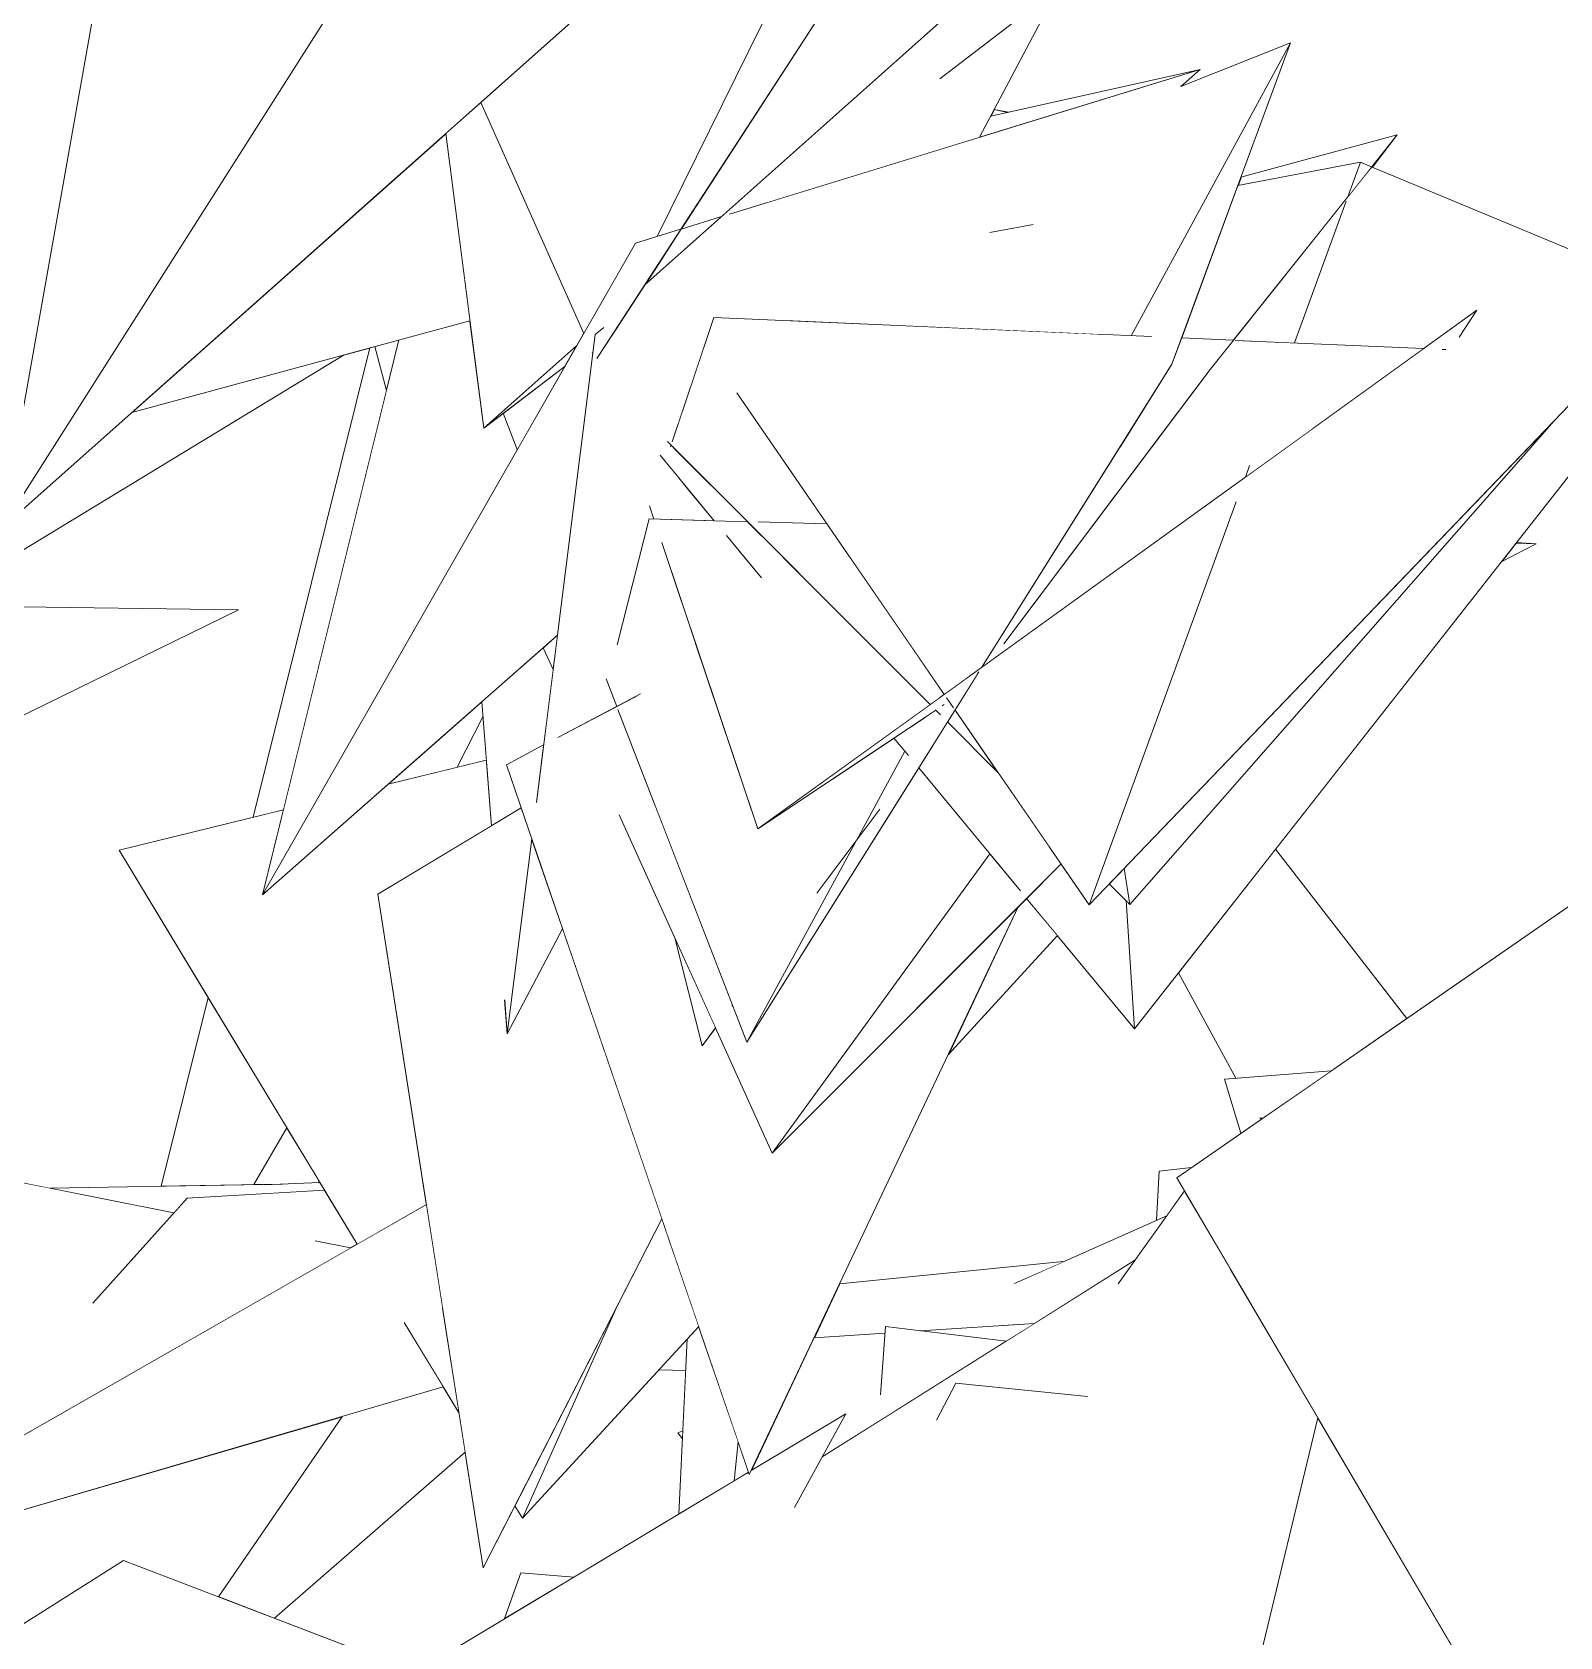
# Model space of a CAD drawing. Header units: millimetres. Extents: x -9413 to 8527, y -300 to 11224.
# Drawn here: x -8040 to -7529, y 4999 to 5535 of the extents above; entities that cross this region are included whole.
import ezdxf

# ---------------------------------------------------------------- set-up
doc = ezdxf.new("R2010")
doc.units = ezdxf.units.MM
doc.header["$MEASUREMENT"] = 0
doc.linetypes.add('Wipeout_Contour', pattern=[1000, 0, -1000])
doc.layers.add('Interior - Furniture', color=7, linetype='Continuous')
doc.layers.add('Interior - Furniture _Pen_No__4', color=7, linetype='Continuous', lineweight=20, true_color=0x029e21)

# ---------------------------------------------------------------- blocks, each defined once
blk = doc.blocks.new('Section Elem_40_6')
at = {"color": 254, "linetype": 'Wipeout_Contour', "lineweight": 0, "ltscale": 28944.765623}
blk.add_wipeout([(-8050.13, 5369.46), (-7749.89, 5636.33), (-7915.76, 5580.9)], dxfattribs=at).dxf.layer = 'Interior - Furniture'
at = {"color": 254, "linetype": 'Wipeout_Contour', "lineweight": 0, "ltscale": 27765.288463}
blk.add_wipeout([(-7544.02, 5364.31), (-7548.92, 5358.09), (-7537.2, 5364.12)], dxfattribs=at).dxf.layer = 'Interior - Furniture'
at = {"color": 254, "linetype": 'Wipeout_Contour', "lineweight": 0, "ltscale": 54531.242138}
blk.add_wipeout([(-7404.98, 5326.91), (-7657.41, 5152.23), (-7514.65, 4909.11), (-7452.06, 5147.55), (-7527.86, 5089.93), (-7450.63, 5152.99)], dxfattribs=at).dxf.layer = 'Interior - Furniture'
at = {"color": 254, "linetype": 'Wipeout_Contour', "lineweight": 0, "ltscale": 38046.584202}
blk.add_wipeout([(-7921.05, 5283.78), (-7897.99, 5289.42), (-7889.36, 5306.27), (-7889.75, 5311.32)], dxfattribs=at).dxf.layer = 'Interior - Furniture'
at = {"color": 254, "linetype": 'Wipeout_Contour', "lineweight": 0, "ltscale": 28158.040403}
blk.add_wipeout([(-7741.02, 5306.5), (-7751.96, 5299.19), (-7747.09, 5293.32)], dxfattribs=at).dxf.layer = 'Interior - Furniture'
at = {"color": 254, "linetype": 'Wipeout_Contour', "lineweight": 0, "ltscale": 28144.278858}
blk.add_wipeout([(-7756.7, 5275.41), (-7777.71, 5247.42), (-7764.84, 5264.35)], dxfattribs=at).dxf.layer = 'Interior - Furniture'
at = {"color": 254, "linetype": 'Wipeout_Contour', "lineweight": 0, "ltscale": 28360.153323}
blk.add_wipeout([(-7873.05, 5265.47), (-7881.25, 5200.34), (-7862.76, 5235.42)], dxfattribs=at).dxf.layer = 'Interior - Furniture'
at = {"color": 254, "linetype": 'Wipeout_Contour', "lineweight": 0, "ltscale": 37271.454529}
blk.add_wipeout([(-7710.41, 5242.77), (-7733.84, 5193.32), (-7697.3, 5233.13), (-7707.6, 5245.59)], dxfattribs=at).dxf.layer = 'Interior - Furniture'
at = {"color": 254, "linetype": 'Wipeout_Contour', "lineweight": 0, "ltscale": 28157.132895}
blk.add_wipeout([(-7811.61, 5202.28), (-7816.07, 5196.35), (-7811.58, 5202.22)], dxfattribs=at).dxf.layer = 'Interior - Furniture'
at = {"color": 254, "linetype": 'Wipeout_Contour', "lineweight": 0, "ltscale": 56828.724116}
blk.add_wipeout([(-7988.27, 5145.36), (-8019.83, 5110.31), (-7945.43, 5131.08), (-7933.64, 5128.73), (-7931.45, 5129.99), (-7942.36, 5148.05)], dxfattribs=at).dxf.layer = 'Interior - Furniture'
at = {"color": 254, "linetype": 'Wipeout_Contour', "lineweight": 0, "ltscale": 37412.098559}
blk.add_wipeout([(-7844.73, 5108.82), (-7876.11, 5038.35), (-7817.25, 5102.47), (-7829.56, 5138.44)], dxfattribs=at).dxf.layer = 'Interior - Furniture'
at = {"color": 254, "linetype": 'Wipeout_Contour', "lineweight": 0, "ltscale": 38709.30806}
blk.add_wipeout([(-8012.65, 5580.9), (-8050.13, 5369.46), (-7915.76, 5580.9), (-7749.89, 5636.33)], dxfattribs=at).dxf.layer = 'Interior - Furniture'
at = {"color": 254, "linetype": 'Wipeout_Contour', "lineweight": 0, "ltscale": 27764.264374}
blk.add_wipeout([(-7543.83, 5364.56), (-7544.02, 5364.31), (-7537.2, 5364.12)], dxfattribs=at).dxf.layer = 'Interior - Furniture'
at = {"color": 254, "linetype": 'Wipeout_Contour', "lineweight": 0, "ltscale": 28512.346013}
blk.add_wipeout([(-7889.36, 5306.27), (-7897.99, 5289.42), (-7888.25, 5291.8)], dxfattribs=at).dxf.layer = 'Interior - Furniture'
at = {"color": 254, "linetype": 'Wipeout_Contour', "lineweight": 0, "ltscale": 46164.720241}
blk.add_wipeout([(-7624.4, 5262.05), (-7656.85, 5220.75), (-7637.66, 5185.5), (-7605.73, 5187.99), (-7580.5, 5205.45)], dxfattribs=at).dxf.layer = 'Interior - Furniture'
at = {"color": 254, "linetype": 'Wipeout_Contour', "lineweight": 0, "ltscale": 37569.838378}
blk.add_wipeout([(-7825.07, 5231.98), (-7816.07, 5196.35), (-7811.61, 5202.28), (-7811.66, 5202.39)], dxfattribs=at).dxf.layer = 'Interior - Furniture'
at = {"color": 254, "linetype": 'Wipeout_Contour', "lineweight": 0, "ltscale": 28341.029499}
blk.add_wipeout([(-7882.11, 5211.62), (-7881.25, 5200.34), (-7879.23, 5216.35)], dxfattribs=at).dxf.layer = 'Interior - Furniture'
at = {"color": 254, "linetype": 'Wipeout_Contour', "lineweight": 0, "ltscale": 55368.921738}
blk.add_wipeout([(-7663.25, 5154.43), (-7664.18, 5137.99), (-7660.76, 5139.51), (-7654.83, 5147.82), (-7657.41, 5152.23), (-7652.47, 5155.65)], dxfattribs=at).dxf.layer = 'Interior - Furniture'
at = {"color": 254, "linetype": 'Wipeout_Contour', "lineweight": 0, "ltscale": 37896.060552}
blk.add_wipeout([(-7962.53, 5149.85), (-7962.24, 5146.89), (-7942.36, 5148.05), (-7943.88, 5150.57)], dxfattribs=at).dxf.layer = 'Interior - Furniture'
at = {"color": 254, "linetype": 'Wipeout_Contour', "lineweight": 0, "ltscale": 47213.69242}
blk.add_wipeout([(-8131.92, 5015.2), (-7902.65, 5082.3), (-7915.66, 5103.85), (-7902.86, 5108.59), (-7908.29, 5143.25)], dxfattribs=at).dxf.layer = 'Interior - Furniture'
at = {"color": 254, "linetype": 'Wipeout_Contour', "lineweight": 0, "ltscale": 28064.974612}
blk.add_wipeout([(-7878.66, 5042.58), (-7876.11, 5038.35), (-7844.73, 5108.82)], dxfattribs=at).dxf.layer = 'Interior - Furniture'
at = {"color": 254, "linetype": 'Wipeout_Contour', "lineweight": 0, "ltscale": 45437.709092}
blk.add_wipeout([(-7649.57, 4908.28), (-7648.7, 4908.76), (-7620.14, 4889.45), (-7563.2, 4991.79), (-7610.27, 5071.95)], dxfattribs=at).dxf.layer = 'Interior - Furniture'
at = {"layer": 'Interior - Furniture _Pen_No__4', "linetype": 'Continuous'}
blk.add_line((-7663.25, 5154.43), (-7652.47, 5155.65), dxfattribs=at)
at = {"color": 254, "linetype": 'Wipeout_Contour', "lineweight": 0, "ltscale": 95023.994186}
blk.add_wipeout([(-7835.33, 5450.59), (-7806.93, 5474.34), (-7794.22, 5478.24), (-7736.54, 5519.65), (-7616.11, 5611.94), (-7629.53, 5608.72), (-7636.6, 5601.57), (-7635.11, 5607.38), (-7668.19, 5599.44), (-7835.28, 5450.66)], dxfattribs=at).dxf.layer = 'Interior - Furniture'
at = {"color": 254, "linetype": 'Wipeout_Contour', "lineweight": 0, "ltscale": 28665.247785}
blk.add_wipeout([(-7858, 5430.43), (-7889.09, 5402.75), (-7861.93, 5423.56)], dxfattribs=at).dxf.layer = 'Interior - Furniture'
at = {"color": 254, "linetype": 'Wipeout_Contour', "lineweight": 0, "ltscale": 38023.730704}
blk.add_wipeout([(-7826.48, 5397.1), (-7826.64, 5396.63), (-7826.51, 5395.82), (-7824.58, 5395.2)], dxfattribs=at).dxf.layer = 'Interior - Furniture'
at = {"color": 254, "linetype": 'Wipeout_Contour', "lineweight": 0, "ltscale": 85288.973295}
blk.add_wipeout([(-7833.75, 5372.44), (-7844.47, 5330.44), (-7843.78, 5325.37), (-7818.26, 5330.77), (-7829.6, 5364.52), (-7803.83, 5361.88), (-7807.93, 5366.85), (-7790.37, 5360.96), (-7800.92, 5371.52)], dxfattribs=at).dxf.layer = 'Interior - Furniture'
at = {"color": 254, "linetype": 'Wipeout_Contour', "lineweight": 0, "ltscale": 55311.415047}
blk.add_wipeout([(-7605.73, 5187.99), (-7641.43, 5185.2), (-7635.94, 5167.09), (-7629.12, 5171.8), (-7629.66, 5172.28), (-7628.67, 5172.11)], dxfattribs=at).dxf.layer = 'Interior - Furniture'
at = {"color": 254, "linetype": 'Wipeout_Contour', "lineweight": 0, "ltscale": 47385.6472}
blk.add_wipeout([(-7954.92, 5168.85), (-7965.96, 5149.91), (-7956.41, 5150.09), (-7944.46, 5150.55), (-7944.12, 5150.97)], dxfattribs=at).dxf.layer = 'Interior - Furniture'
at = {"color": 254, "linetype": 'Wipeout_Contour', "lineweight": 0, "ltscale": 82854.659612}
blk.add_wipeout([(-7823.75, 4996.95), (-7733.47, 4862.14), (-7649.57, 4908.28), (-7610.27, 5071.95), (-7639.41, 5121.58), (-7676.96, 5116.8), (-7671.38, 5124.63), (-7775.93, 5058.9), (-7785.15, 5042.03)], dxfattribs=at).dxf.layer = 'Interior - Furniture'
at = {"layer": 'Interior - Furniture _Pen_No__4', "linetype": 'Continuous'}
for p, q in [((-7641.43, 5185.2), (-7605.73, 5187.99)), ((-7635.94, 5167.09), (-7641.43, 5185.2)), ((-7610.27, 5071.95), (-7649.57, 4908.28))]:
    blk.add_line(p, q, dxfattribs=at)
at = {"color": 254, "linetype": 'Wipeout_Contour', "lineweight": 0, "ltscale": 76169.290411}
blk.add_wipeout([(-7823.14, 5469.36), (-7809.62, 5473.51), (-7668.19, 5599.44), (-7635.11, 5607.38), (-7634.14, 5611.19), (-7726.7, 5607.31), (-7731.96, 5595.25), (-7735.04, 5605)], dxfattribs=at).dxf.layer = 'Interior - Furniture'
at = {"color": 254, "linetype": 'Wipeout_Contour', "lineweight": 0, "ltscale": 47918.646537}
blk.add_wipeout([(-7901.83, 5501.27), (-7889.09, 5402.75), (-7858, 5430.43), (-7855.69, 5434.48), (-7890.11, 5511.69)], dxfattribs=at).dxf.layer = 'Interior - Furniture'
at = {"color": 254, "linetype": 'Wipeout_Contour', "lineweight": 0, "ltscale": 66240.473985}
blk.add_wipeout([(-7812.22, 5439.8), (-7826.12, 5398.18), (-7782.98, 5381.92), (-7781.79, 5381.54), (-7804.53, 5414.58), (-7690.04, 5398.35), (-7665.9, 5433.37)], dxfattribs=at).dxf.layer = 'Interior - Furniture'
at = {"color": 254, "linetype": 'Wipeout_Contour', "lineweight": 0, "ltscale": 182583.77451}
blk.add_wipeout([(-8150.39, 5254.28), (-8130.63, 5224.51), (-8123.56, 5223.84), (-8120.53, 5225.15), (-8063.87, 5218.2), (-8113.83, 5199.21), (-8103.48, 5183.62), (-8098.2, 5183.06), (-8102.08, 5181.51), (-8087.29, 5159.24), (-8034.06, 5148.67), (-7996.97, 5149.35), (-7981.25, 5212.45), (-8011.03, 5261.76), (-7966.25, 5272.72), (-7927.17, 5429.63), (-7935.76, 5427.3), (-8073.71, 5343.44), (-7971.15, 5342.03)], dxfattribs=at).dxf.layer = 'Interior - Furniture'
at = {"color": 254, "linetype": 'Wipeout_Contour', "lineweight": 0, "ltscale": 28354.31247}
blk.add_wipeout([(-7774.38, 5370.78), (-7797.33, 5371.42), (-7766.6, 5359.49)], dxfattribs=at).dxf.layer = 'Interior - Furniture'
at = {"color": 254, "linetype": 'Wipeout_Contour', "lineweight": 0, "ltscale": 27651.311034}
blk.add_wipeout([(-7628.67, 5172.11), (-7629.66, 5172.28), (-7629.12, 5171.8)], dxfattribs=at).dxf.layer = 'Interior - Furniture'
at = {"color": 254, "linetype": 'Wipeout_Contour', "lineweight": 0, "ltscale": 27647.912969}
blk.add_wipeout([(-7676.96, 5116.8), (-7639.41, 5121.58), (-7654.83, 5147.82)], dxfattribs=at).dxf.layer = 'Interior - Furniture'
at = {"layer": 'Interior - Furniture _Pen_No__4', "linetype": 'Continuous'}
for p, q in [((-8050.13, 5369.46), (-8012.65, 5580.9)), ((-7629.12, 5171.8), (-7629.66, 5172.28)), ((-7629.66, 5172.28), (-7628.67, 5172.11)), ((-7514.65, 4909.11), (-7657.41, 5152.23))]:
    blk.add_line(p, q, dxfattribs=at)
at = {"color": 254, "linetype": 'Wipeout_Contour', "lineweight": 0, "ltscale": 38001.589227}
blk.add_wipeout([(-7736.54, 5519.65), (-7794.22, 5478.24), (-7723.32, 5500.04), (-7697.02, 5549.94)], dxfattribs=at).dxf.layer = 'Interior - Furniture'
at = {"color": 254, "linetype": 'Wipeout_Contour', "lineweight": 0, "ltscale": 47911.294006}
blk.add_wipeout([(-7966.25, 5272.72), (-7956.11, 5275.2), (-7921.67, 5415.32), (-7925.54, 5430.08), (-7927.17, 5429.63)], dxfattribs=at).dxf.layer = 'Interior - Furniture'
at = {"color": 254, "linetype": 'Wipeout_Contour', "lineweight": 0, "ltscale": 56278.400168}
blk.add_wipeout([(-7659.03, 5424.16), (-7676.43, 5396.42), (-7666.85, 5395.06), (-7646.3, 5422.42), (-7638.52, 5432.17), (-7655.79, 5432.93)], dxfattribs=at).dxf.layer = 'Interior - Furniture'
at = {"color": 254, "linetype": 'Wipeout_Contour', "lineweight": 0, "ltscale": 37660.434838}
blk.add_wipeout([(-7690.04, 5398.35), (-7804.53, 5414.58), (-7735.13, 5313.78), (-7727.28, 5319.45)], dxfattribs=at).dxf.layer = 'Interior - Furniture'
at = {"color": 254, "linetype": 'Wipeout_Contour', "lineweight": 0, "ltscale": 28491.485093}
blk.add_wipeout([(-7820.9, 5382.51), (-7825.25, 5387.78), (-7824.48, 5382.84)], dxfattribs=at).dxf.layer = 'Interior - Furniture'
at = {"color": 254, "linetype": 'Wipeout_Contour', "lineweight": 0, "ltscale": 38016.128287}
blk.add_wipeout([(-7996.97, 5149.35), (-7965.96, 5149.91), (-7954.92, 5168.85), (-7981.25, 5212.45)], dxfattribs=at).dxf.layer = 'Interior - Furniture'
at = {"color": 254, "linetype": 'Wipeout_Contour', "lineweight": 0, "ltscale": 28444.10736}
blk.add_wipeout([(-7718.46, 5509.26), (-7719.61, 5507.07), (-7713.9, 5508.34)], dxfattribs=at).dxf.layer = 'Interior - Furniture'
at = {"color": 254, "linetype": 'Wipeout_Contour', "lineweight": 0, "ltscale": 28876.475641}
blk.add_wipeout([(-8006.72, 5408.04), (-7893.74, 5438.71), (-7901.83, 5501.27)], dxfattribs=at).dxf.layer = 'Interior - Furniture'
at = {"color": 254, "linetype": 'Wipeout_Contour', "lineweight": 0, "ltscale": 46744.219452}
blk.add_wipeout([(-7637.91, 5432.14), (-7665.56, 5394.88), (-7633.06, 5390.27), (-7611.22, 5403.17), (-7574.89, 5429.37)], dxfattribs=at).dxf.layer = 'Interior - Furniture'
at = {"color": 254, "linetype": 'Wipeout_Contour', "lineweight": 0, "ltscale": 103979.229937}
blk.add_wipeout([(-7825.95, 5398.69), (-7827.7, 5398.33), (-7739.84, 5310.39), (-7737.12, 5312.35), (-7748.18, 5332.73), (-7766.6, 5359.49), (-7797.33, 5371.42), (-7774.38, 5370.78), (-7781.55, 5381.2), (-7782.98, 5381.92), (-7826.12, 5398.18)], dxfattribs=at).dxf.layer = 'Interior - Furniture'
at = {"color": 254, "linetype": 'Wipeout_Contour', "lineweight": 0, "ltscale": 28143.213136}
blk.add_wipeout([(-7728.68, 5316.48), (-7734.35, 5312.64), (-7732.06, 5309.31)], dxfattribs=at).dxf.layer = 'Interior - Furniture'
at = {"color": 254, "linetype": 'Wipeout_Contour', "lineweight": 0, "ltscale": 57093.087074}
blk.add_wipeout([(-8116.26, 5164.99), (-8131.92, 5015.2), (-7933.64, 5128.73), (-7945.43, 5131.08), (-8019.83, 5110.31), (-7992.69, 5140.46)], dxfattribs=at).dxf.layer = 'Interior - Furniture'
at = {"color": 254, "linetype": 'Wipeout_Contour', "lineweight": 0, "ltscale": 37923.199482}
blk.add_wipeout([(-7718.46, 5509.26), (-7713.9, 5508.34), (-7713.72, 5508.38), (-7718.42, 5509.33)], dxfattribs=at).dxf.layer = 'Interior - Furniture'
at = {"color": 254, "linetype": 'Wipeout_Contour', "lineweight": 0, "ltscale": 27944.729924}
blk.add_wipeout([(-7568.68, 5429.1), (-7573.48, 5425.45), (-7567.39, 5429.04)], dxfattribs=at).dxf.layer = 'Interior - Furniture'
at = {"color": 254, "linetype": 'Wipeout_Contour', "lineweight": 0, "ltscale": 47470.60746}
blk.add_wipeout([(-7826.51, 5395.82), (-7830.16, 5393.71), (-7812.06, 5371.83), (-7800.92, 5371.52), (-7824.58, 5395.2)], dxfattribs=at).dxf.layer = 'Interior - Furniture'
at = {"color": 254, "linetype": 'Wipeout_Contour', "lineweight": 0, "ltscale": 28385.133544}
blk.add_wipeout([(-7782.98, 5381.92), (-7781.55, 5381.2), (-7781.79, 5381.54)], dxfattribs=at).dxf.layer = 'Interior - Furniture'
at = {"color": 254, "linetype": 'Wipeout_Contour', "lineweight": 0, "ltscale": 37843.620114}
blk.add_wipeout([(-7790.37, 5360.96), (-7807.93, 5366.85), (-7796.26, 5352.74), (-7789.07, 5359.66)], dxfattribs=at).dxf.layer = 'Interior - Furniture'
at = {"color": 254, "linetype": 'Wipeout_Contour', "lineweight": 0, "ltscale": 29188.480204}
blk.add_wipeout([(-8355.89, 5153.67), (-7971.15, 5342.03), (-8184.51, 5344.96)], dxfattribs=at).dxf.layer = 'Interior - Furniture'
at = {"color": 254, "linetype": 'Wipeout_Contour', "lineweight": 0, "ltscale": 37531.697182}
blk.add_wipeout([(-7738.05, 5308.59), (-7736.45, 5306.99), (-7735.23, 5310.36), (-7735.83, 5309.96)], dxfattribs=at).dxf.layer = 'Interior - Furniture'
at = {"color": 254, "linetype": 'Wipeout_Contour', "lineweight": 0, "ltscale": 56990.049333}
blk.add_wipeout([(-8034.06, 5148.67), (-7992.69, 5140.46), (-7988.27, 5145.36), (-7962.24, 5146.89), (-7962.53, 5149.85), (-7956.41, 5150.09)], dxfattribs=at).dxf.layer = 'Interior - Furniture'
at = {"color": 254, "linetype": 'Wipeout_Contour', "lineweight": 0, "ltscale": 56403.531105}
blk.add_wipeout([(-7977.78, 5012.11), (-7959.08, 5004.96), (-7895.31, 5060.43), (-7897.37, 5073.56), (-7902.65, 5082.3), (-7936.29, 5072.45)], dxfattribs=at).dxf.layer = 'Interior - Furniture'
at = {"layer": 'Interior - Furniture _Pen_No__4', "linetype": 'Continuous'}
blk.add_line((-8184.51, 5344.96), (-7971.15, 5342.03), dxfattribs=at)
at = {"color": 254, "linetype": 'Wipeout_Contour', "lineweight": 0, "ltscale": 111893.002956}
blk.add_wipeout([(-7637.5, 5378.11), (-7686.71, 5243.44), (-7490.44, 5447.74), (-7592.11, 5490.03), (-7600.75, 5478.7), (-7618.08, 5431.27), (-7574.89, 5429.37), (-7557.1, 5442.2), (-7563.05, 5433.16), (-7568.55, 5429.09), (-7567.39, 5429.04), (-7573.48, 5425.45)], dxfattribs=at).dxf.layer = 'Interior - Furniture'
at = {"color": 254, "linetype": 'Wipeout_Contour', "lineweight": 0, "ltscale": 218666.385958}
blk.add_wipeout([(-7871.5, 5277.78), (-7864.26, 5299.43), (-7844.66, 5309.79), (-7848.22, 5319), (-7843.78, 5325.37), (-7844.47, 5330.44), (-7833.75, 5372.44), (-7832.25, 5372.4), (-7833.73, 5376.8), (-7824.48, 5382.84), (-7825.25, 5387.78), (-7830.16, 5393.71), (-7826.51, 5395.82), (-7826.64, 5396.63), (-7826.48, 5397.1), (-7827.7, 5398.33), (-7825.95, 5398.69), (-7818.67, 5420.5), (-7845.66, 5434.68), (-7851.25, 5426.08), (-7846.3, 5435.02), (-7848.96, 5436.42), (-7851.81, 5434.08)], dxfattribs=at).dxf.layer = 'Interior - Furniture'
at = {"color": 254, "linetype": 'Wipeout_Contour', "lineweight": 0, "ltscale": 85558.023971}
blk.add_wipeout([(-7956.11, 5275.2), (-8011.03, 5261.76), (-7931.45, 5129.99), (-7908.29, 5143.25), (-7924.53, 5246.97), (-7886.57, 5269.87), (-7888.25, 5291.8), (-7921.05, 5283.78), (-7963.09, 5246.78)], dxfattribs=at).dxf.layer = 'Interior - Furniture'
at = {"color": 254, "linetype": 'Wipeout_Contour', "lineweight": 0, "ltscale": 28215.714476}
blk.add_wipeout([(-7915.66, 5103.85), (-7897.37, 5073.56), (-7902.86, 5108.59)], dxfattribs=at).dxf.layer = 'Interior - Furniture'
at = {"color": 254, "linetype": 'Wipeout_Contour', "lineweight": 0, "ltscale": 47278.959298}
blk.add_wipeout([(-7936.29, 5072.45), (-8068.25, 5033.83), (-8047.21, 5000.45), (-8009.52, 5024.25), (-7977.78, 5012.11)], dxfattribs=at).dxf.layer = 'Interior - Furniture'
at = {"layer": 'Interior - Furniture _Pen_No__4', "linetype": 'Continuous'}
for p, q in [((-7971.15, 5342.03), (-8355.89, 5153.67)), ((-7981.25, 5212.45), (-7996.97, 5149.35)), ((-7965.96, 5149.91), (-7954.92, 5168.85)), ((-8116.26, 5164.99), (-7992.69, 5140.46)), ((-7962.56, 5149.85), (-7943.88, 5150.57)), ((-7944.46, 5150.55), (-7944.12, 5150.97)), ((-8034.06, 5148.67), (-7956.41, 5150.09)), ((-8019.84, 5110.3), (-7988.27, 5145.36)), ((-7988.27, 5145.36), (-7942.36, 5148.05)), ((-7945.45, 5131.08), (-7933.64, 5128.73)), ((-8253.45, 4870.22), (-8009.52, 5024.25))]:
    blk.add_line(p, q, dxfattribs=at)
at = {"color": 254, "linetype": 'Wipeout_Contour', "lineweight": 0, "ltscale": 28112.672876}
blk.add_wipeout([(-7596.01, 5491.66), (-7600.23, 5480.11), (-7592.26, 5490.1)], dxfattribs=at).dxf.layer = 'Interior - Furniture'
at = {"color": 254, "linetype": 'Wipeout_Contour', "lineweight": 0, "ltscale": 37820.607748}
blk.add_wipeout([(-7787.58, 5438.71), (-7683.64, 5434.15), (-7705.46, 5470.88), (-7719.87, 5468.15)], dxfattribs=at).dxf.layer = 'Interior - Furniture'
at = {"color": 254, "linetype": 'Wipeout_Contour', "lineweight": 0, "ltscale": 28021.360993}
blk.add_wipeout([(-7634.48, 5386.39), (-7611.22, 5403.17), (-7633.06, 5390.27)], dxfattribs=at).dxf.layer = 'Interior - Furniture'
at = {"color": 254, "linetype": 'Wipeout_Contour', "lineweight": 0, "ltscale": 37403.170794}
blk.add_wipeout([(-7725.03, 5318.94), (-7731.54, 5308.56), (-7686.71, 5243.44), (-7637.5, 5378.11)], dxfattribs=at).dxf.layer = 'Interior - Furniture'
at = {"color": 254, "linetype": 'Wipeout_Contour', "lineweight": 0, "ltscale": 75955.205688}
blk.add_wipeout([(-7889.75, 5311.32), (-7886.57, 5269.87), (-7876.61, 5275.88), (-7881.55, 5290.29), (-7869.09, 5296.88), (-7865.91, 5322.09), (-7866.52, 5323.43), (-7869.22, 5329.38)], dxfattribs=at).dxf.layer = 'Interior - Furniture'
at = {"color": 254, "linetype": 'Wipeout_Contour', "lineweight": 0, "ltscale": 57317.605613}
blk.add_wipeout([(-7851.25, 5426.08), (-7735.04, 5605), (-7745.94, 5639.41), (-7831.18, 5466.88), (-7823.38, 5469.28), (-7846.3, 5435.02)], dxfattribs=at).dxf.layer = 'Interior - Furniture'
at = {"color": 254, "linetype": 'Wipeout_Contour', "lineweight": 0, "ltscale": 46906.007868}
blk.add_wipeout([(-7637, 5483.88), (-7655.79, 5432.93), (-7638.52, 5432.17), (-7600.23, 5480.11), (-7596.01, 5491.66)], dxfattribs=at).dxf.layer = 'Interior - Furniture'
at = {"color": 254, "linetype": 'Wipeout_Contour', "lineweight": 0, "ltscale": 65577.713054}
blk.add_wipeout([(-7722.6, 5322.83), (-7634.48, 5386.39), (-7633.06, 5390.27), (-7665.56, 5394.88), (-7715.18, 5330.7), (-7666.85, 5395.06), (-7676.43, 5396.42)], dxfattribs=at).dxf.layer = 'Interior - Furniture'
at = {"color": 254, "linetype": 'Wipeout_Contour', "lineweight": 0, "ltscale": 28111.774303}
blk.add_wipeout([(-7734.04, 5304.58), (-7717.19, 5287.71), (-7731.54, 5308.56)], dxfattribs=at).dxf.layer = 'Interior - Furniture'
at = {"color": 254, "linetype": 'Wipeout_Contour', "lineweight": 0, "ltscale": 86531.714425}
blk.add_wipeout([(-7766.53, 5704.43), (-7945.84, 5636.67), (-7928.86, 5598.58), (-7749.89, 5636.33), (-7890.11, 5511.69), (-7855.69, 5434.48), (-7838.42, 5464.66), (-7831.18, 5466.88), (-7745.94, 5639.41)], dxfattribs=at).dxf.layer = 'Interior - Furniture'
at = {"color": 254, "linetype": 'Wipeout_Contour', "lineweight": 0, "ltscale": 28096.849898}
blk.add_wipeout([(-7600.75, 5478.7), (-7636.79, 5432.09), (-7618.08, 5431.27)], dxfattribs=at).dxf.layer = 'Interior - Furniture'
at = {"color": 254, "linetype": 'Wipeout_Contour', "lineweight": 0, "ltscale": 28638.393626}
blk.add_wipeout([(-7852.81, 5428.03), (-7852.62, 5427.61), (-7852.54, 5428.25)], dxfattribs=at).dxf.layer = 'Interior - Furniture'
at = {"color": 254, "linetype": 'Wipeout_Contour', "lineweight": 0, "ltscale": 27865.203956}
blk.add_wipeout([(-7675.02, 5255.6), (-7673.1, 5243.58), (-7531.29, 5405.23)], dxfattribs=at).dxf.layer = 'Interior - Furniture'
at = {"color": 254, "linetype": 'Wipeout_Contour', "lineweight": 0, "ltscale": 46764.759145}
blk.add_wipeout([(-7734.04, 5304.58), (-7743.69, 5289.2), (-7709.7, 5248.12), (-7700.3, 5263.19), (-7717.19, 5287.71)], dxfattribs=at).dxf.layer = 'Interior - Furniture'
at = {"color": 254, "linetype": 'Wipeout_Contour', "lineweight": 0, "ltscale": 95422.505379}
blk.add_wipeout([(-7963.09, 5246.78), (-7864.47, 5333.57), (-7852.62, 5427.61), (-7852.81, 5428.03), (-7852.54, 5428.25), (-7851.81, 5434.08), (-7848.96, 5436.42), (-7846.3, 5435.02), (-7823.38, 5469.28), (-7838.42, 5464.66)], dxfattribs=at).dxf.layer = 'Interior - Furniture'
at = {"color": 254, "linetype": 'Wipeout_Contour', "lineweight": 0, "ltscale": 27899.043864}
blk.add_wipeout([(-7675.02, 5255.6), (-7679.97, 5250.46), (-7673.1, 5243.58)], dxfattribs=at).dxf.layer = 'Interior - Furniture'
at = {"layer": 'Interior - Furniture _Pen_No__4', "linetype": 'Continuous'}
for p, q in [((-7851.81, 5434.08), (-7848.93, 5436.44)), ((-7852.62, 5427.61), (-7852.82, 5428.04)), ((-7826.65, 5396.59), (-7826.48, 5397.1))]:
    blk.add_line(p, q, dxfattribs=at)
at = {"color": 254, "linetype": 'Wipeout_Contour', "lineweight": 0, "ltscale": 57395.348371}
blk.add_wipeout([(-7963.09, 5246.78), (-7877.9, 5395.65), (-7882.58, 5407.74), (-7889.09, 5402.75), (-7893.74, 5438.71), (-7917.51, 5432.26)], dxfattribs=at).dxf.layer = 'Interior - Furniture'
at = {"color": 254, "linetype": 'Wipeout_Contour', "lineweight": 0, "ltscale": 55646.84129}
blk.add_wipeout([(-7673.1, 5243.58), (-7674.35, 5244.84), (-7671.57, 5202.03), (-7495.83, 5425.63), (-7507.19, 5430.31), (-7531.29, 5405.23)], dxfattribs=at).dxf.layer = 'Interior - Furniture'
at = {"color": 254, "linetype": 'Wipeout_Contour', "lineweight": 0, "ltscale": 47470.898088}
blk.add_wipeout([(-7833.73, 5376.8), (-7832.25, 5372.4), (-7812.06, 5371.83), (-7820.9, 5382.51), (-7824.48, 5382.84)], dxfattribs=at).dxf.layer = 'Interior - Furniture'
at = {"color": 254, "linetype": 'Wipeout_Contour', "lineweight": 0, "ltscale": 28503.976488}
blk.add_wipeout([(-7869.22, 5329.38), (-7865.91, 5322.09), (-7864.47, 5333.57)], dxfattribs=at).dxf.layer = 'Interior - Furniture'
at = {"layer": 'Interior - Furniture _Pen_No__4', "linetype": 'Continuous'}
for p, q in [((-8050.13, 5369.46), (-7915.76, 5580.9)), ((-7855.69, 5434.48), (-7890.11, 5511.69)), ((-7889.09, 5402.75), (-7901.83, 5501.27)), ((-7893.74, 5438.71), (-8006.72, 5408.04)), ((-7921.67, 5415.32), (-7925.54, 5430.08)), ((-8073.71, 5343.44), (-7935.76, 5427.3)), ((-7812.06, 5371.83), (-7830.17, 5393.72)), ((-7832.25, 5372.4), (-7833.73, 5376.81)), ((-7833.75, 5372.44), (-7800.92, 5371.52)), ((-7865.91, 5322.09), (-7869.22, 5329.38)), ((-7889.36, 5306.27), (-7897.99, 5289.42)), ((-7921.05, 5283.78), (-7888.25, 5291.8)), ((-8011.03, 5261.76), (-7956.11, 5275.2)), ((-7931.45, 5129.99), (-8011.03, 5261.76)), ((-7637.66, 5185.5), (-7656.85, 5220.75))]:
    blk.add_line(p, q, dxfattribs=at)
at = {"color": 254, "linetype": 'Wipeout_Contour', "lineweight": 0, "ltscale": 84347.533246}
blk.add_wipeout([(-7715.18, 5330.7), (-7665.56, 5394.88), (-7637.91, 5432.14), (-7636.79, 5432.09), (-7600.75, 5478.7), (-7592.11, 5490.03), (-7591.97, 5489.98), (-7583.72, 5500.79), (-7646.3, 5422.42)], dxfattribs=at).dxf.layer = 'Interior - Furniture'
at = {"color": 254, "linetype": 'Wipeout_Contour', "lineweight": 0, "ltscale": 28658.667418}
blk.add_wipeout([(-7861.93, 5423.56), (-7882.58, 5407.74), (-7877.9, 5395.65)], dxfattribs=at).dxf.layer = 'Interior - Furniture'
at = {"color": 254, "linetype": 'Wipeout_Contour', "lineweight": 0, "ltscale": 131921.881174}
blk.add_wipeout([(-7869.09, 5296.88), (-7881.55, 5290.29), (-7800.32, 5053.01), (-7710.41, 5242.77), (-7792.64, 5160.42), (-7811.58, 5202.22), (-7816.07, 5196.35), (-7825.07, 5231.98), (-7843.87, 5273.46), (-7831.68, 5276.29), (-7844.22, 5308.66), (-7836.87, 5313.91), (-7864.26, 5299.43), (-7871.5, 5277.78)], dxfattribs=at).dxf.layer = 'Interior - Furniture'
at = {"color": 254, "linetype": 'Wipeout_Contour', "lineweight": 0, "ltscale": 55817.028654}
blk.add_wipeout([(-7696.11, 5257.1), (-7707.6, 5245.59), (-7671.57, 5202.03), (-7674.35, 5244.84), (-7679.97, 5250.46), (-7686.71, 5243.44)], dxfattribs=at).dxf.layer = 'Interior - Furniture'
at = {"layer": 'Interior - Furniture _Pen_No__4', "linetype": 'Continuous'}
for p, q in [((-7889.09, 5402.75), (-7858, 5430.43)), ((-7861.93, 5423.56), (-7889.09, 5402.75)), ((-7877.9, 5395.65), (-7882.58, 5407.74)), ((-7881.55, 5290.29), (-7869.09, 5296.88)), ((-7675.02, 5255.6), (-7673.1, 5243.58)), ((-7673.1, 5243.58), (-7679.97, 5250.46)), ((-7674.35, 5244.84), (-7671.57, 5202.03))]:
    blk.add_line(p, q, dxfattribs=at)
at = {"color": 254, "linetype": 'Wipeout_Contour', "lineweight": 0, "ltscale": 104378.742197}
blk.add_wipeout([(-7835.33, 5450.59), (-7845.66, 5434.68), (-7818.67, 5420.5), (-7812.22, 5439.8), (-7787.58, 5438.71), (-7719.87, 5468.15), (-7711.87, 5469.67), (-7656.07, 5516.97), (-7656.05, 5516.98), (-7649.54, 5522.71), (-7806.93, 5474.34)], dxfattribs=at).dxf.layer = 'Interior - Furniture'
at = {"color": 254, "linetype": 'Wipeout_Contour', "lineweight": 0, "ltscale": 46915.665913}
blk.add_wipeout([(-7635.98, 5486.64), (-7637, 5483.88), (-7596.01, 5491.66), (-7592.26, 5490.1), (-7583.72, 5500.79)], dxfattribs=at).dxf.layer = 'Interior - Furniture'
at = {"color": 254, "linetype": 'Wipeout_Contour', "lineweight": 0, "ltscale": 92156.265092}
blk.add_wipeout([(-7548.92, 5358.09), (-7624.4, 5262.05), (-7580.5, 5205.45), (-7528.97, 5241.11), (-7527.96, 5246.46), (-7521.58, 5246.22), (-7490.32, 5267.85), (-7502.85, 5416.7), (-7543.83, 5364.56), (-7537.2, 5364.12)], dxfattribs=at).dxf.layer = 'Interior - Furniture'
at = {"color": 254, "linetype": 'Wipeout_Contour', "lineweight": 0, "ltscale": 27760.977499}
blk.add_wipeout([(-7704.94, 5103.53), (-7743.18, 5101.05), (-7714.34, 5097.62)], dxfattribs=at).dxf.layer = 'Interior - Furniture'
at = {"color": 254, "linetype": 'Wipeout_Contour', "lineweight": 0, "ltscale": 27894.417662}
blk.add_wipeout([(-7804.07, 5063.96), (-7805.37, 5050.91), (-7800.59, 5053.79)], dxfattribs=at).dxf.layer = 'Interior - Furniture'
at = {"layer": 'Interior - Furniture _Pen_No__4', "linetype": 'Continuous'}
for p, q in [((-7583.72, 5500.79), (-7591.97, 5489.98)), ((-7596.01, 5491.66), (-7600.23, 5480.11)), ((-7592.26, 5490.1), (-7596.01, 5491.66)), ((-7490.44, 5447.74), (-7592.11, 5490.03)), ((-7826.12, 5398.17), (-7812.22, 5439.8)), ((-7537.2, 5364.12), (-7548.92, 5358.09)), ((-7544.02, 5364.31), (-7537.2, 5364.12)), ((-7543.83, 5364.56), (-7537.2, 5364.12)), ((-7580.5, 5205.45), (-7624.4, 5262.05))]:
    blk.add_line(p, q, dxfattribs=at)
at = {"color": 254, "linetype": 'Wipeout_Contour', "lineweight": 0, "ltscale": 28398.52959}
blk.add_wipeout([(-7719.61, 5507.07), (-7723.32, 5500.04), (-7649.54, 5522.71)], dxfattribs=at).dxf.layer = 'Interior - Furniture'
at = {"color": 254, "linetype": 'Wipeout_Contour', "lineweight": 0, "ltscale": 28627.042107}
blk.add_wipeout([(-7835.28, 5450.66), (-7809.62, 5473.51), (-7823.14, 5469.36)], dxfattribs=at).dxf.layer = 'Interior - Furniture'
at = {"color": 254, "linetype": 'Wipeout_Contour', "lineweight": 0, "ltscale": 149759.34278}
blk.add_wipeout([(-7557.1, 5442.2), (-7797.45, 5268.83), (-7737.98, 5308.52), (-7738.05, 5308.59), (-7735.83, 5309.96), (-7735.14, 5310.42), (-7733.73, 5311.74), (-7734.35, 5312.64), (-7728.68, 5316.48), (-7723.58, 5321.26), (-7725.03, 5318.94), (-7637.5, 5378.11), (-7573.48, 5425.45), (-7568.68, 5429.1), (-7568.55, 5429.09), (-7563.05, 5433.16)], dxfattribs=at).dxf.layer = 'Interior - Furniture'
at = {"color": 254, "linetype": 'Wipeout_Contour', "lineweight": 0, "ltscale": 64968.914031}
blk.add_wipeout([(-7799.7, 5054.31), (-7768.05, 5073.32), (-7775.93, 5058.9), (-7751.79, 5074.08), (-7756.48, 5079.76), (-7754.98, 5100.28), (-7778.66, 5098.74)], dxfattribs=at).dxf.layer = 'Interior - Furniture'
at = {"layer": 'Interior - Furniture _Pen_No__4', "linetype": 'Continuous'}
for p, q in [((-7745.94, 5639.41), (-7831.18, 5466.88)), ((-7749.89, 5636.33), (-8050.13, 5369.46)), ((-7851.27, 5426.04), (-7735.04, 5605)), ((-7823.14, 5469.36), (-7809.62, 5473.51)), ((-7838.42, 5464.66), (-7823.38, 5469.28)), ((-7557.1, 5442.2), (-7563.05, 5433.16)), ((-7568.68, 5429.1), (-7567.38, 5429.04)), ((-7797.36, 5371.42), (-7774.38, 5370.78))]:
    blk.add_line(p, q, dxfattribs=at)
at = {"color": 254, "linetype": 'Wipeout_Contour', "lineweight": 0, "ltscale": 56668.668982}
blk.add_wipeout([(-7829.6, 5364.52), (-7797.45, 5268.83), (-7739.84, 5310.39), (-7789.07, 5359.66), (-7796.26, 5352.74), (-7803.83, 5361.88)], dxfattribs=at).dxf.layer = 'Interior - Furniture'
at = {"color": 254, "linetype": 'Wipeout_Contour', "lineweight": 0, "ltscale": 74191.986834}
blk.add_wipeout([(-7770.15, 5116.69), (-7778.66, 5098.74), (-7754.98, 5100.28), (-7754.82, 5102.43), (-7743.18, 5101.05), (-7716.8, 5102.76), (-7711.63, 5116.91), (-7695.34, 5124.15)], dxfattribs=at).dxf.layer = 'Interior - Furniture'
at = {"layer": 'Interior - Furniture _Pen_No__4', "linetype": 'Continuous'}
blk.add_line((-7796.23, 5352.71), (-7807.95, 5366.87), dxfattribs=at)
at = {"color": 254, "linetype": 'Wipeout_Contour', "lineweight": 0, "ltscale": 28175.810588}
blk.add_wipeout([(-7735.13, 5313.78), (-7748.18, 5332.73), (-7737.12, 5312.35)], dxfattribs=at).dxf.layer = 'Interior - Furniture'
at = {"color": 254, "linetype": 'Wipeout_Contour', "lineweight": 0, "ltscale": 84961.478021}
blk.add_wipeout([(-7876.61, 5275.88), (-7924.53, 5246.97), (-7889.27, 5021.85), (-7829.56, 5138.44), (-7862.76, 5235.42), (-7881.25, 5200.34), (-7882.11, 5211.62), (-7879.23, 5216.35), (-7873.05, 5265.47)], dxfattribs=at).dxf.layer = 'Interior - Furniture'
at = {"color": 254, "linetype": 'Wipeout_Contour', "lineweight": 0, "ltscale": 46198.110851}
blk.add_wipeout([(-7711.63, 5116.91), (-7716.8, 5102.76), (-7704.94, 5103.53), (-7671.38, 5124.63), (-7660.76, 5139.51)], dxfattribs=at).dxf.layer = 'Interior - Furniture'
at = {"layer": 'Interior - Furniture _Pen_No__4', "linetype": 'Continuous'}
for p, q in [((-7927.17, 5429.63), (-7966.25, 5272.72)), ((-7963.09, 5246.78), (-7917.51, 5432.26)), ((-7871.51, 5277.68), (-7851.81, 5434.08)), ((-7864.47, 5333.57), (-7963.09, 5246.78)), ((-7886.57, 5269.87), (-7889.75, 5311.32)), ((-7924.53, 5246.97), (-7876.61, 5275.88)), ((-7881.25, 5200.34), (-7873.05, 5265.47)), ((-7862.76, 5235.42), (-7881.25, 5200.34)), ((-7881.25, 5200.34), (-7882.12, 5211.64)), ((-7664.18, 5137.99), (-7663.25, 5154.43)), ((-7676.98, 5116.78), (-7654.83, 5147.82)), ((-7711.67, 5116.89), (-7660.76, 5139.51)), ((-7770.15, 5116.69), (-7695.34, 5124.15))]:
    blk.add_line(p, q, dxfattribs=at)
at = {"color": 254, "linetype": 'Wipeout_Contour', "lineweight": 0, "ltscale": 140726.904202}
blk.add_wipeout([(-7764.84, 5264.35), (-7801.19, 5197.54), (-7723.58, 5321.26), (-7728.68, 5316.48), (-7732.06, 5309.31), (-7733.73, 5311.74), (-7735.14, 5310.42), (-7735.23, 5310.36), (-7736.45, 5306.99), (-7737.98, 5308.52), (-7741.02, 5306.5), (-7747.09, 5293.32), (-7748.29, 5294.76), (-7764.39, 5265.17), (-7756.7, 5275.41)], dxfattribs=at).dxf.layer = 'Interior - Furniture'
at = {"color": 254, "linetype": 'Wipeout_Contour', "lineweight": 0, "ltscale": 37065.289877}
blk.add_wipeout([(-7756.48, 5079.76), (-7751.79, 5074.08), (-7714.34, 5097.62), (-7754.82, 5102.43)], dxfattribs=at).dxf.layer = 'Interior - Furniture'
at = {"color": 254, "linetype": 'Wipeout_Contour', "lineweight": 0, "ltscale": 140129.928684}
blk.add_wipeout([(-7959.08, 5004.96), (-7911.94, 4986.93), (-7882.13, 5004.83), (-7876.75, 5020.13), (-7859.01, 5018.71), (-7823.89, 5039.79), (-7822.68, 5064.93), (-7824.18, 5066.91), (-7822.55, 5067.63), (-7821.58, 5087.79), (-7830.49, 5088.04), (-7876.11, 5038.35), (-7878.66, 5042.58), (-7889.27, 5021.85), (-7895.31, 5060.43)], dxfattribs=at).dxf.layer = 'Interior - Furniture'
at = {"layer": 'Interior - Furniture _Pen_No__4', "linetype": 'Continuous'}
for p, q in [((-7732.06, 5309.31), (-7734.35, 5312.64)), ((-7736.45, 5306.99), (-7738.05, 5308.59)), ((-7735.13, 5310.42), (-7735.85, 5309.94)), ((-7756.49, 5079.68), (-7754.82, 5102.43)), ((-7754.82, 5102.43), (-7714.34, 5097.62)), ((-7743.18, 5101.05), (-7704.94, 5103.53)), ((-7778.66, 5098.74), (-7754.98, 5100.28)), ((-7737.76, 5071.16), (-7731.23, 5083.58)), ((-7731.23, 5083.58), (-7687.24, 5079.06)), ((-7936.29, 5072.45), (-7977.78, 5012.11))]:
    blk.add_line(p, q, dxfattribs=at)
at = {"color": 254, "linetype": 'Wipeout_Contour', "lineweight": 0, "ltscale": 65754.382577}
blk.add_wipeout([(-7727.28, 5319.45), (-7722.6, 5322.83), (-7659.03, 5424.16), (-7619.41, 5531.59), (-7672.69, 5433.67), (-7665.9, 5433.37), (-7690.04, 5398.35)], dxfattribs=at).dxf.layer = 'Interior - Furniture'
at = {"color": 254, "linetype": 'Wipeout_Contour', "lineweight": 0, "ltscale": 122542.251884}
blk.add_wipeout([(-7843.78, 5325.37), (-7848.22, 5319), (-7844.66, 5309.79), (-7836.87, 5313.91), (-7844.22, 5308.66), (-7801.19, 5197.54), (-7764.84, 5264.35), (-7777.71, 5247.42), (-7764.39, 5265.17), (-7748.29, 5294.76), (-7751.96, 5299.19), (-7797.45, 5268.83), (-7818.26, 5330.77)], dxfattribs=at).dxf.layer = 'Interior - Furniture'
at = {"color": 254, "linetype": 'Wipeout_Contour', "lineweight": 0, "ltscale": 111501.462183}
blk.add_wipeout([(-7911.94, 4986.93), (-7855.84, 4965.48), (-7880.9, 4959.47), (-7849.02, 4957.39), (-7822.9, 4972.98), (-7816.07, 4985.48), (-7823.75, 4996.95), (-7785.15, 5042.03), (-7768.05, 5073.32), (-7799.7, 5054.31), (-7800.32, 5053.01), (-7800.59, 5053.79)], dxfattribs=at).dxf.layer = 'Interior - Furniture'
at = {"layer": 'Interior - Furniture _Pen_No__4', "linetype": 'Continuous'}
for p, q in [((-7722.6, 5322.83), (-7659.03, 5424.16)), ((-7671.57, 5202.03), (-7495.83, 5425.63)), ((-7715.19, 5330.68), (-7646.3, 5422.42)), ((-7735.13, 5313.78), (-7804.54, 5414.59)), ((-7673.1, 5243.58), (-7531.29, 5405.23)), ((-7739.84, 5310.39), (-7827.71, 5398.33)), ((-7633.05, 5390.29), (-7634.48, 5386.39)), ((-7637.5, 5378.11), (-7686.71, 5243.44)), ((-7844.48, 5330.4), (-7833.75, 5372.44)), ((-7657.41, 5152.23), (-7404.98, 5326.91)), ((-7844.66, 5309.79), (-7848.22, 5319.01)), ((-7864.29, 5299.42), (-7836.72, 5313.99)), ((-7747.09, 5293.31), (-7751.96, 5299.19)), ((-7889.27, 5021.85), (-7924.53, 5246.97)), ((-8131.92, 5015.2), (-7908.29, 5143.25)), ((-7775.93, 5058.9), (-7671.38, 5124.63)), ((-7844.73, 5108.82), (-7876.11, 5038.35)), ((-7897.37, 5073.56), (-7915.66, 5103.85)), ((-7902.65, 5082.3), (-8131.92, 5015.2)), ((-7799.7, 5054.31), (-7768.05, 5073.32)), ((-7768.05, 5073.32), (-7785.2, 5041.95)), ((-7959.08, 5004.96), (-7895.31, 5060.43)), ((-7876.11, 5038.35), (-7878.66, 5042.58))]:
    blk.add_line(p, q, dxfattribs=at)
at = {"color": 254, "linetype": 'Wipeout_Contour', "lineweight": 0, "ltscale": 56569.343909}
blk.add_wipeout([(-7711.87, 5469.67), (-7705.46, 5470.88), (-7683.64, 5434.15), (-7672.69, 5433.67), (-7619.41, 5531.59), (-7656.07, 5516.97)], dxfattribs=at).dxf.layer = 'Interior - Furniture'
at = {"color": 254, "linetype": 'Wipeout_Contour', "lineweight": 0, "ltscale": 46663.647222}
blk.add_wipeout([(-7792.64, 5160.42), (-7696.11, 5257.1), (-7700.3, 5263.19), (-7709.7, 5248.12), (-7719.91, 5260.46)], dxfattribs=at).dxf.layer = 'Interior - Furniture'
at = {"color": 254, "linetype": 'Wipeout_Contour', "lineweight": 0, "ltscale": 46577.84833}
blk.add_wipeout([(-7821.07, 5098.3), (-7823.89, 5039.79), (-7805.37, 5050.91), (-7804.07, 5063.96), (-7817.25, 5102.47)], dxfattribs=at).dxf.layer = 'Interior - Furniture'
at = {"color": 254, "linetype": 'Wipeout_Contour', "lineweight": 0, "ltscale": 28002.093325}
blk.add_wipeout([(-7876.75, 5020.13), (-7882.13, 5004.83), (-7859.01, 5018.71)], dxfattribs=at).dxf.layer = 'Interior - Furniture'
at = {"layer": 'Interior - Furniture _Pen_No__4', "linetype": 'Continuous'}
for p, q in [((-7616.11, 5611.94), (-7736.62, 5519.59)), ((-7835.28, 5450.66), (-7668.19, 5599.44)), ((-7697.02, 5549.94), (-7723.32, 5500.04)), ((-7619.41, 5531.59), (-7672.69, 5433.67)), ((-7659.03, 5424.16), (-7619.41, 5531.59)), ((-7656.1, 5516.96), (-7619.41, 5531.59)), ((-7806.94, 5474.33), (-7649.54, 5522.71)), ((-7719.61, 5507.07), (-7649.54, 5522.71)), ((-7649.54, 5522.71), (-7656.05, 5516.98)), ((-7718.46, 5509.26), (-7713.9, 5508.34)), ((-7718.42, 5509.33), (-7713.72, 5508.38)), ((-7646.3, 5422.42), (-7583.72, 5500.79)), ((-7635.98, 5486.64), (-7583.72, 5500.79)), ((-7637, 5483.88), (-7596.01, 5491.66)), ((-7600.75, 5478.7), (-7618.08, 5431.27)), ((-7719.92, 5468.14), (-7705.42, 5470.89)), ((-7686.71, 5243.44), (-7490.44, 5447.74)), ((-7812.22, 5439.8), (-7665.9, 5433.37)), ((-7655.79, 5432.93), (-7638.52, 5432.17)), ((-7637.91, 5432.14), (-7574.89, 5429.37)), ((-7671.57, 5202.03), (-7707.6, 5245.59)), ((-7829.56, 5138.44), (-7889.27, 5021.85)), ((-7830.49, 5088.04), (-7821.58, 5087.79)), ((-7805.37, 5050.91), (-7804.07, 5063.96)), ((-7911.94, 4986.93), (-7800.59, 5053.79)), ((-8009.52, 5024.25), (-7855.84, 4965.48)), ((-7882.13, 5004.83), (-7876.75, 5020.13)), ((-7876.75, 5020.13), (-7859.01, 5018.71))]:
    blk.add_line(p, q, dxfattribs=at)
at = {"color": 254, "linetype": 'Wipeout_Contour', "lineweight": 0, "ltscale": 84488.931371}
blk.add_wipeout([(-7831.68, 5276.29), (-7843.87, 5273.46), (-7792.64, 5160.42), (-7719.91, 5260.46), (-7743.69, 5289.2), (-7801.19, 5197.54), (-7805.95, 5209.82), (-7806.12, 5209.59), (-7805.95, 5209.82)], dxfattribs=at).dxf.layer = 'Interior - Furniture'
at = {"color": 254, "linetype": 'Wipeout_Contour', "lineweight": 0, "ltscale": 27961.828906}
blk.add_wipeout([(-7824.18, 5066.91), (-7822.68, 5064.93), (-7822.55, 5067.63)], dxfattribs=at).dxf.layer = 'Interior - Furniture'
at = {"layer": 'Interior - Furniture _Pen_No__4', "linetype": 'Continuous'}
for p, q in [((-7963.09, 5246.78), (-7838.42, 5464.66)), ((-7797.45, 5268.83), (-7557.1, 5442.2)), ((-7797.45, 5268.83), (-7829.6, 5364.53)), ((-7801.19, 5197.54), (-7723.58, 5321.27)), ((-7801.19, 5197.54), (-7844.23, 5308.69)), ((-7737.98, 5308.52), (-7797.45, 5268.83)), ((-7686.71, 5243.44), (-7731.54, 5308.56)), ((-7717.19, 5287.71), (-7734.04, 5304.58)), ((-7800.32, 5053.01), (-7881.55, 5290.29)), ((-7748.29, 5294.76), (-7764.39, 5265.17)), ((-7709.69, 5248.11), (-7743.69, 5289.2)), ((-7777.74, 5247.39), (-7756.68, 5275.43)), ((-7792.64, 5160.42), (-7843.88, 5273.47)), ((-7764.84, 5264.35), (-7801.19, 5197.54)), ((-7719.91, 5260.46), (-7792.64, 5160.42)), ((-7792.64, 5160.42), (-7696.11, 5257.1)), ((-7710.41, 5242.77), (-7800.32, 5053.01)), ((-7816.07, 5196.35), (-7825.07, 5231.98)), ((-7733.84, 5193.32), (-7697.3, 5233.13)), ((-7806.14, 5209.57), (-7805.95, 5209.82)), ((-7816.07, 5196.35), (-7811.61, 5202.28)), ((-7811.58, 5202.22), (-7816.07, 5196.35)), ((-7876.11, 5038.35), (-7817.25, 5102.47)), ((-7823.89, 5039.79), (-7821.07, 5098.3)), ((-7824.18, 5066.91), (-7822.55, 5067.63)), ((-7822.68, 5064.93), (-7824.18, 5066.91))]:
    blk.add_line(p, q, dxfattribs=at)

msp = doc.modelspace()

# ---------------------------------------------------------------- block references
at = {"layer": 'Interior - Furniture'}
msp.add_blockref('Section Elem_40_6', (0, 0), dxfattribs=at)

doc.saveas('drawing.dxf')
